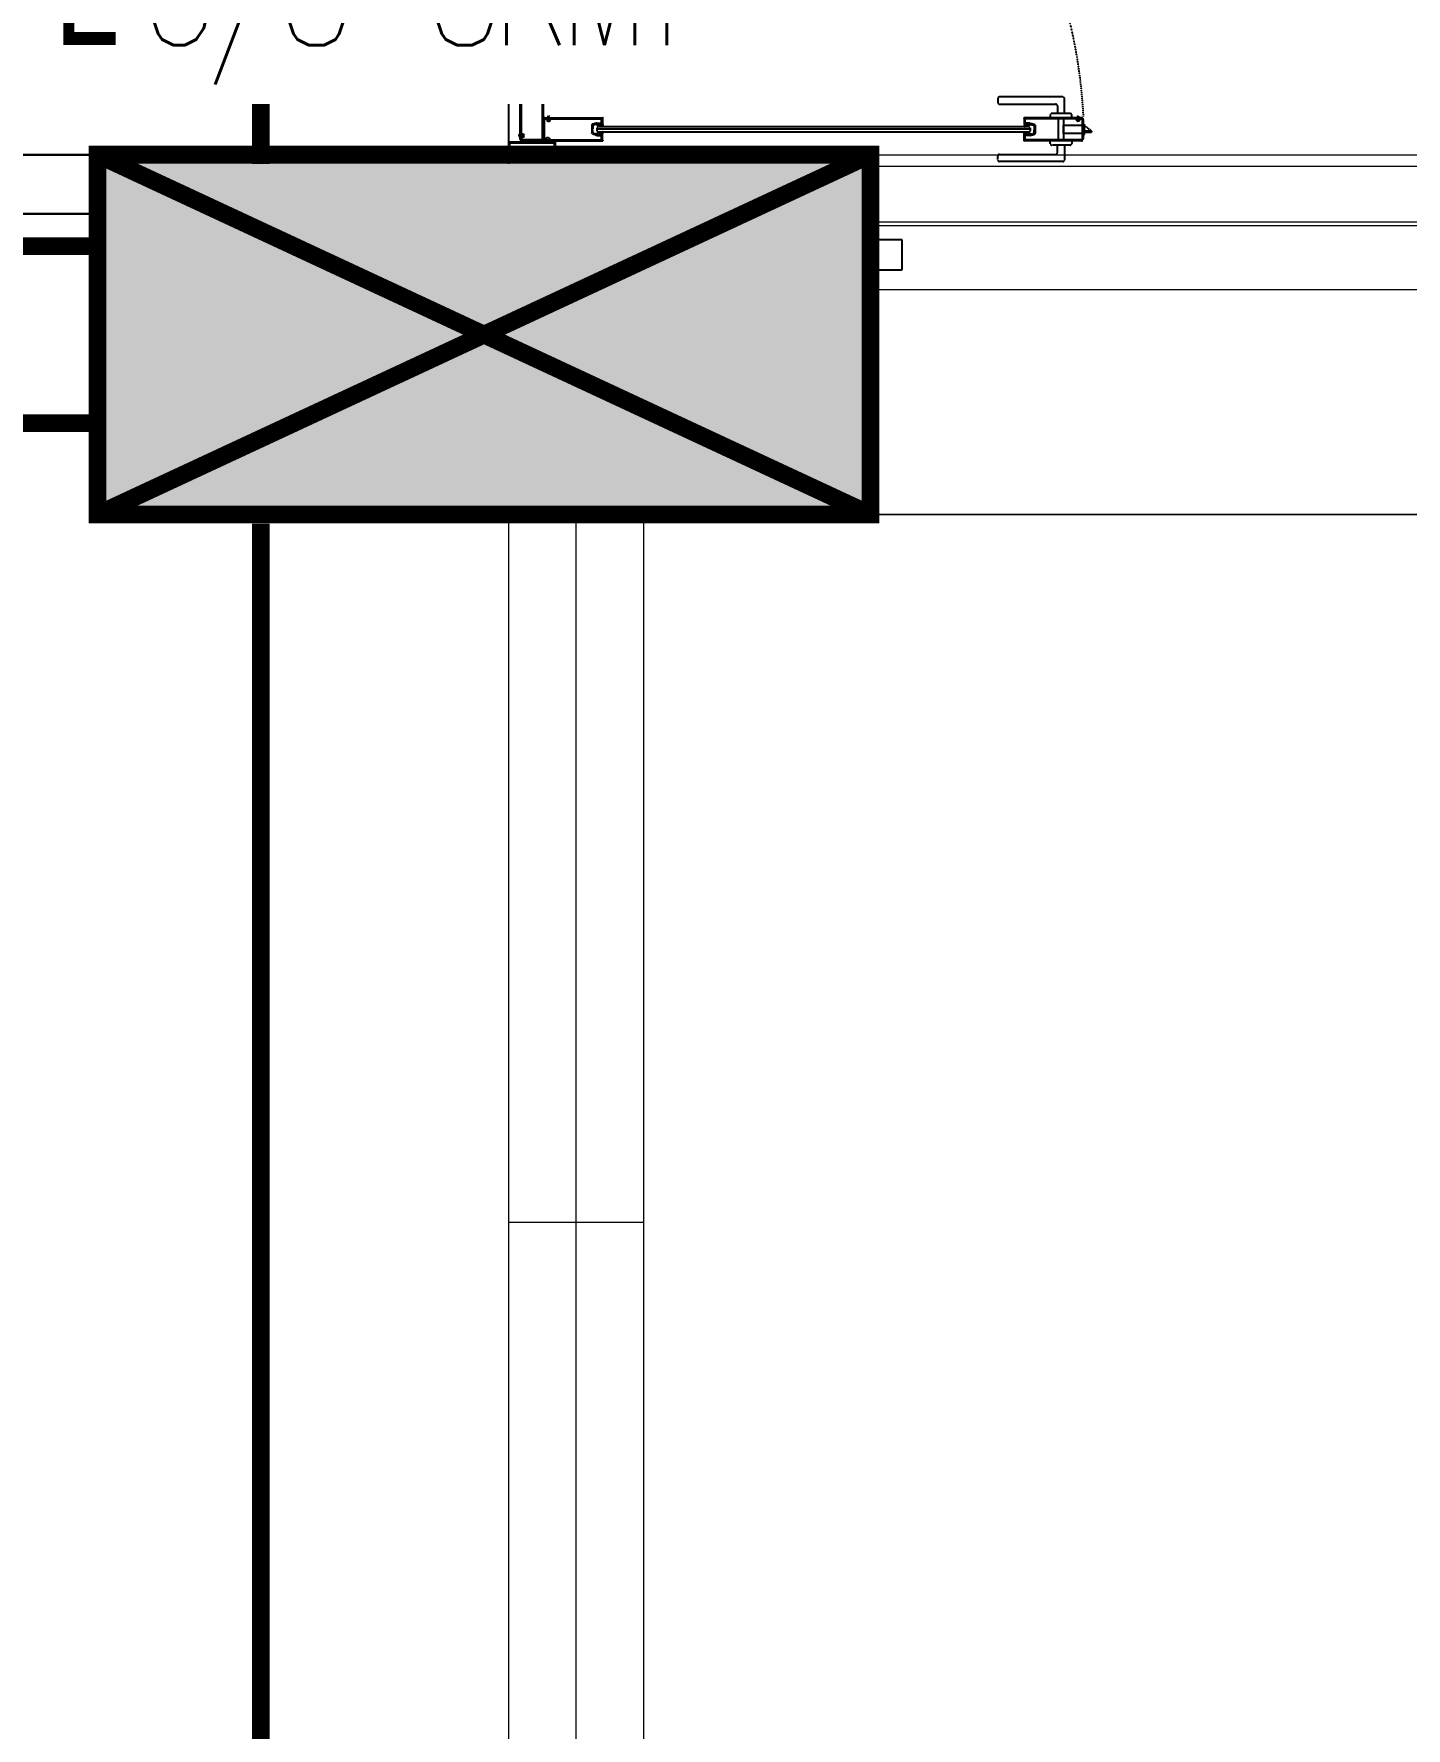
# Model space of a CAD drawing. Header units: millimetres. Extents: x 148480 to 578986, y 39883 to 155062.
# Drawn here: x 248384 to 250709, y 96793 to 99665 of the extents above; entities that cross this region are included whole.
import ezdxf

# ---------------------------------------------------------------- set-up
doc = ezdxf.new("R2010")
doc.units = ezdxf.units.MM
for name, pattern in [('CENTER', [2, 1.25, -0.25, 0.25, -0.25]), ('CONTINOUS', [0]), ('HIDDEN', [0.375, 0.25, -0.125])]:
    doc.linetypes.add(name, pattern=pattern)
for name, color, linetype in [('2', 7, 'Continuous'), ('CEN', 252, 'CENTER'), ('DNM JEB', 4, 'Continuous'), ('Hatch 01_UC', 7, 'Continuous'), ('I - MODULAR', 44, 'Continuous'), ('Layer2', 4, 'Continuous'), ('Layer4', 6, 'Continuous'), ('M-HVAC SPIRAL DUCT', 4, 'Continuous'), ('M-HVAC VRV PIPE', 4, 'Continuous'), ('M-HVAC-TEXT', 7, 'Continuous'), ('TENANCY', 3, 'Continuous')]:
    doc.layers.add(name, color=color, linetype=linetype)
for name, color, linetype, lineweight in [('A-FLOR', 192, 'Continuous', 5), ('A-GLAZ-CURT', 52, 'Continuous', 5), ('A-GLAZ-CWMG', 51, 'Continuous', 5), ('I-PART-GYP', 6, 'Continuous', 30)]:
    doc.layers.add(name, color=color, linetype=linetype, lineweight=lineweight)
doc.layers.add('glass', color=7, linetype='Continuous', lineweight=0, true_color=0x0000d6)
doc.styles.add('ROMAND', font='romand__.ttf')
doc.styles.add('romans', font='stylu.ttf', dxfattribs={"height": 125})
doc.dimstyles.new('Vayucon', dxfattribs={"dimtxt": 200, "dimasz": 150, "dimexe": 0, "dimexo": 0, "dimgap": 9e-05, "dimtad": 1, "dimdec": 0, "dimrnd": 5, "dimzin": 0, "dimdsep": 46, "dimtxsty": 'ROMAND', "dimcen": 90, "dimclrd": 42, "dimclre": 8, "dimclrt": 7, "dimadec": 0, "dimazin": 0, "dimtfac": 1, "dimtdec": 0, "dimtofl": 0, "dimtmove": 1, "dimatfit": 0, "dimfxl": 1, "dimtolj": 1, "dimtzin": 0, "dimarcsym": 0})

# ---------------------------------------------------------------- blocks, each defined once
blk = doc.blocks.new('A$C5BB6640F')
at = {"layer": '2', "color": 8, "linetype": 'Continuous'}
for p, q in [((0.8, 2.6), (0, 0)), ((1, 2.6), (0.5, 0)), ((2.1, 8.2), (0.8, 8.2)), ((0.8, 8.2), (0.8, 2.6)), ((2.1, 6.4), (0.8, 6.4)), ((2.1, 4.5), (0.8, 4.5)), ((2.1, 2.6), (0.8, 2.6)), ((1.2, 2.6), (0.9, 0)), ((1.4, 2.6), (1.4, 0)), ((1.6, 2.6), (1.9, 0)), ((1.8, 2.6), (2.3, 0)), ((2.1, 8.2), (2.1, 2.6)), ((2.1, 2.6), (2.8, 0))]:
    blk.add_line(p, q, dxfattribs=at)
blk = doc.blocks.new('A$C4A242C7C')
at = {"layer": '2', "color": 8, "linetype": 'Continuous'}
for p, q in [((0, 4), (0, 115.4)), ((0.4, 115.8), (0.6, 115.8)), ((1.4, 115), (13, 115)), ((2, 113), (10.5, 113)), ((2, 4), (2, 113)), ((10.5, 103.9), (10.5, 113)), ((10.6, 103.4), (12.8, 95.2)), ((14, 111.3), (12.5, 111.3)), ((12.5, 104.8), (12.5, 111.3)), ((14, 104.8), (12.5, 104.8)), ((14.8, 103.8), (12.5, 103.8)), ((12.5, 103.8), (14.7, 95.7)), ((13, 115), (13, 112.6)), ((14.7, 112.6), (13, 112.6)), ((14, 110), (14, 111.3)), ((14, 106.1), (14, 104.8)), ((14.3, 109.8), (15, 110)), ((14.3, 106.3), (15, 106.1)), ((14.7, 112.6), (15.2, 110.4)), ((14.8, 103.8), (15.2, 105.6)), ((30.3, 112.6), (29.8, 110.4)), ((30.2, 103.8), (29.8, 105.6)), ((30.7, 109.8), (30, 110)), ((30.7, 106.3), (30, 106.1)), ((30.2, 103.8), (32.5, 103.8)), ((32, 112.6), (30.3, 112.6)), ((32.5, 103.8), (30.3, 95.7)), ((31, 111.3), (32.5, 111.3)), ((31, 110), (31, 111.3)), ((31, 106.1), (31, 104.8)), ((31, 104.8), (32.5, 104.8)), ((32, 115), (32, 112.6)), ((43.6, 115), (32, 115)), ((34.4, 103.4), (32.2, 95.2)), ((32.5, 104.8), (32.5, 111.3)), ((34.5, 113), (43, 113)), ((34.5, 103.9), (34.5, 113)), ((43, 14.2), (43, 113)), ((44.6, 115.8), (44.4, 115.8)), ((45, 11.7), (45, 115.4)), ((14.7, 95.7), (22.5, 95.7)), ((30.3, 93.7), (14.7, 93.7)), ((30.3, 95.7), (22.5, 95.7)), ((4, 2), (41, 2)), ((4, 0), (41, 0)), ((38.5, 8.4), (38.5, 11.7)), ((42.5, 13.7), (40.5, 13.7)), ((40.5, 8.8), (40.5, 11.3)), ((42.5, 6.4), (40.5, 6.4)), ((44, 11.7), (40.9, 11.7)), ((44, 8.4), (40.9, 8.4)), ((43, 4), (43, 5.9)), ((44, 11.6), (44, 11.7)), ((44, 8.4), (44, 8.5)), ((44.4, 11.2), (44.5, 11.2)), ((44.4, 8.9), (44.5, 8.9)), ((45, 4), (45, 8.4))]:
    blk.add_line(p, q, dxfattribs=at)
for centre, radius, start, end in [((0.4, 115.4), 0.4, 90, 180), ((0.6, 115.4), 0.4, 0, 90), ((1.4, 115.4), 0.4, 180, 270), ((12.5, 103.9), 2, 180, 195), ((14.2, 110), 0.2, 180, 285), ((14.2, 106.1), 0.2, 75, 180), ((14.8, 110.3), 0.4, 285, 15), ((14.8, 105.7), 0.4, 345, 75), ((30.1, 110.3), 0.4, 165, 255), ((30.1, 105.7), 0.4, 105, 195), ((30.8, 110), 0.2, 255, 0), ((30.8, 106.1), 0.2, 0, 105), ((32.5, 103.9), 2, 345, 0), ((43.6, 115.4), 0.4, 270, 0), ((44.4, 115.4), 0.4, 90, 180), ((44.6, 115.4), 0.4, 0, 90), ((14.7, 95.7), 2, 195, 270), ((30.3, 95.7), 2, 270, 345), ((4, 4), 4, 180, 270), ((4, 4), 2, 180, 270), ((40.5, 11.7), 2, 90, 180), ((40.5, 8.4), 2, 180, 270), ((40.9, 11.3), 0.4, 90, 180), ((40.9, 8.8), 0.4, 180, 270), ((41, 4), 4, 270, 0), ((41, 4), 2, 270, 0), ((42.5, 14.2), 0.5, 270, 0), ((42.5, 5.9), 0.5, 0, 90), ((44.4, 11.6), 0.4, 180, 270), ((44.4, 8.5), 0.4, 90, 180), ((44.5, 11.7), 0.5, 270, 0), ((44.5, 8.4), 0.5, 0, 90)]:
    blk.add_arc(centre, radius, start, end, dxfattribs=at)
blk = doc.blocks.new('A$C109E4DED')
at = {"layer": 'TENANCY', "rotation": 90}
blk.add_blockref('A$C4A242C7C', (75.8, 0), dxfattribs=at)
blk = doc.blocks.new('A$C57546ED1')
at = {"layer": '2', "color": 8, "linetype": 'Continuous'}
mesh = blk.add_polyface(dxfattribs=at)
corners = [(1, 3.4), (0.7, 2.6), (0, 2.7), (0.8, 4.1)]
mesh.append_faces([[corners[k] for k in face] for face in [(0, 1, 2, 3)]], dxfattribs={"color": 8})
mesh = blk.add_polyface(dxfattribs=at)
corners = [(2, 3.4), (2, 2.6), (0.7, 2.6), (1, 3.4)]
mesh.append_faces([[corners[k] for k in face] for face in [(0, 1, 2, 3)]], dxfattribs={"color": 8})
mesh = blk.add_polyface(dxfattribs=at)
corners = [(2.3, 4.1), (2.2, 1.7), (2, 2.6), (2, 3.4)]
mesh.append_faces([[corners[k] for k in face] for face in [(0, 1, 2, 3)]], dxfattribs={"color": 8})
mesh = blk.add_polyface(dxfattribs=at)
corners = [(2.7, 3.4), (2.5, 2.5), (2.2, 1.7), (2.3, 4.1)]
mesh.append_faces([[corners[k] for k in face] for face in [(0, 1, 2, 3)]], dxfattribs={"color": 8})
mesh = blk.add_polyface(dxfattribs=at)
corners = [(3.3, 3.4), (3.2, 2.5), (2.5, 2.5), (2.7, 3.4)]
mesh.append_faces([[corners[k] for k in face] for face in [(0, 1, 2, 3)]], dxfattribs={"color": 8})
mesh = blk.add_polyface(dxfattribs=at)
corners = [(3.6, 4.2), (3.5, 2.4), (3.2, 2.5), (3.3, 3.4)]
mesh.append_faces([[corners[k] for k in face] for face in [(0, 1, 2, 3)]], dxfattribs={"color": 8})
mesh = blk.add_polyface(dxfattribs=at)
corners = [(4.1, 3.5), (3.9, 2.4), (3.5, 2.4), (3.6, 4.2)]
mesh.append_faces([[corners[k] for k in face] for face in [(0, 1, 2, 3)]], dxfattribs={"color": 8})
mesh = blk.add_polyface(dxfattribs=at)
corners = [(6.5, 3.6), (5.8, 2.3), (3.9, 2.4), (4.1, 3.5)]
mesh.append_faces([[corners[k] for k in face] for face in [(0, 1, 2, 3)]], dxfattribs={"color": 8})
mesh = blk.add_polyface(dxfattribs=at)
corners = [(6.8, 4.6), (6.2, 0), (5.8, 2.3), (6.5, 3.6)]
mesh.append_faces([[corners[k] for k in face] for face in [(0, 1, 2, 3)]], dxfattribs={"color": 8})
mesh = blk.add_polyface(dxfattribs=at)
corners = [(7.9, 4.6), (7.5, 0), (6.2, 0), (6.8, 4.6)]
mesh.append_faces([[corners[k] for k in face] for face in [(0, 1, 2, 3)]], dxfattribs={"color": 8})
blk = doc.blocks.new('GFC1')
at = {"layer": 'Hatch 01_UC', "linetype": 'Continuous'}
h = blk.add_hatch(color=8, dxfattribs=at)
h.dxf.hatch_style = 1
h.paths.add_polyline_path([(321123.8, 99836.4), (321123.8, 100446.4), (322436.7, 100446.4), (322436.7, 99836.4)])
at = {"color": 8}
blk.add_line((321820.9, 100430.7), (321820.9, 106020.7), dxfattribs=at)
at = {"layer": 'A-FLOR', "color": 8}
blk.add_line((322436.7, 99836.4), (323571.3, 99836.4), dxfattribs=at)
at = {"layer": 'A-GLAZ-CURT', "color": 8, "lineweight": 18}
for p, q in [((323571.3, 100426.4), (322436.7, 100426.4)), ((322436.7, 100426.4), (322436.7, 100326.4)), ((322436.7, 100326.4), (323571.3, 100326.4))]:
    blk.add_line(p, q, dxfattribs=at)
at = {"layer": 'A-GLAZ-CWMG', "color": 8, "lineweight": 25}
for p, q in [((322487.5, 100301.8), (322436.7, 100301.8)), ((322436.7, 100301.8), (322436.7, 100251)), ((322487.5, 100251), (322487.5, 100301.8)), ((322436.7, 100251), (322487.5, 100251))]:
    blk.add_line(p, q, dxfattribs=at)
at = {"layer": 'CEN', "color": 8, "linetype": 'HIDDEN', "lineweight": 0, "ltscale": 1500}
for p, q in [((321400.9, 100430.7), (321400.9, 106020.7)), ((315726.3, 100291.4), (321126.3, 100291.4)), ((315726.3, 99991.4), (321126.3, 99991.4)), ((321400.9, 93394.2), (321400.9, 99820.7))]:
    blk.add_line(p, q, dxfattribs=at)
at = {"layer": 'CEN', "color": 8, "linetype": 'Continuous', "lineweight": 0}
for p, q in [((322434.2, 99836.4), (321123.8, 100446.4)), ((322434.2, 100446.4), (321123.8, 99836.4)), ((322049.7, 99836.4), (321820.9, 99836.4))]:
    blk.add_line(p, q, dxfattribs=at)
blk.add_lwpolyline([(322434.2, 99836.4), (321123.8, 99836.4), (321123.8, 100446.4), (322434.2, 100446.4)], close=True, dxfattribs=at)
at = {"layer": 'DNM JEB', "color": 8}
for p, q in [((321855.8, 101244.5), (321855.8, 100561.6)), ((321864.5, 100561.6), (321864.5, 101244.5)), ((322703, 100493.8), (321971.4, 100493.8)), ((321971.4, 100485.1), (322703, 100485.1))]:
    blk.add_line(p, q, dxfattribs=at)
at = {"layer": 'DNM JEB', "color": 8, "linetype": 'HIDDEN'}
for p, q in [((321887.9, 100510.2), (321887.2, 100512.4)), ((321888.1, 100510.2), (321887.6, 100512.4)), ((321889, 100510.2), (321887.9, 100510.2)), ((321887.9, 100505.3), (321887.9, 100510.2)), ((321888.3, 100510.2), (321888, 100512.4)), ((321888.5, 100510.2), (321888.5, 100512.4)), ((321888.6, 100510.2), (321888.9, 100512.4)), ((321888.8, 100510.2), (321889.3, 100512.4)), ((321889, 100510.2), (321889.7, 100512.4)), ((321889, 100505.3), (321889, 100510.2)), ((322785.5, 100510.2), (322784.9, 100512.4)), ((322785.7, 100510.2), (322785.3, 100512.4)), ((322785.5, 100510.2), (322786.7, 100510.2)), ((322785.5, 100505.3), (322785.5, 100510.2)), ((322785.9, 100510.2), (322785.7, 100512.4)), ((322786.1, 100510.2), (322786.1, 100512.4)), ((322786.3, 100510.2), (322786.5, 100512.4)), ((322786.5, 100510.2), (322786.9, 100512.4)), ((322786.7, 100510.2), (322787.3, 100512.4)), ((322786.7, 100505.3), (322786.7, 100510.2)), ((321879.7, 100473.3), (321879.7, 100505.6)), ((321881.5, 100473.3), (321881.5, 100505.6)), ((321883.2, 100509.1), (321887, 100509.1)), ((321883.2, 100507.3), (321884.8, 100507.3)), ((321885.3, 100506.9), (321885.3, 100505.2)), ((321887, 100508.2), (321887.1, 100508.2)), ((321887, 100508.2), (321887, 100505.5)), ((321887, 100503.4), (321889.9, 100503.4)), ((321887.4, 100508.6), (321887.4, 100508.6)), ((321887.4, 100505.2), (321889.5, 100505.2)), ((321889, 100508.5), (321887.9, 100508.5)), ((321889, 100506.9), (321887.9, 100506.9)), ((321889, 100505.3), (321887.9, 100505.3)), ((321889.5, 100508.6), (321889.5, 100508.6)), ((321889.8, 100508.2), (321889.9, 100508.2)), ((321889.9, 100509.1), (321980.3, 100509.1)), ((321889.9, 100508.2), (321889.9, 100505.5)), ((321891.6, 100506.9), (321891.6, 100505.2)), ((321892.1, 100507.3), (321978.2, 100507.3)), ((321961.4, 100496.3), (321961.4, 100482.7)), ((321969.8, 100499.9), (321962.7, 100497.9)), ((321970.2, 100498.1), (321963.1, 100496.3)), ((321963.1, 100496.3), (321963.1, 100489.5)), ((321963.1, 100482.7), (321963.1, 100489.5)), ((321970.2, 100480.8), (321963.1, 100482.7)), ((321970.2, 100496.2), (321970.2, 100498.1)), ((321970.2, 100496.2), (321971.7, 100495.8)), ((321970.2, 100482.7), (321971.7, 100483.1)), ((321970.2, 100482.7), (321970.2, 100480.8)), ((321970.3, 100499.9), (321978.2, 100499.9)), ((321971, 100496.9), (321971, 100498.2)), ((321971, 100498.2), (321976.7, 100498.2)), ((321972.2, 100496.9), (321971, 100496.9)), ((321971, 100482.1), (321971, 100480.8)), ((321972.2, 100482.1), (321971, 100482.1)), ((321972.3, 100496.7), (321972.2, 100496)), ((321972.3, 100482.3), (321972.2, 100482.9)), ((321975.4, 100496.7), (321975.6, 100496)), ((321975.4, 100482.3), (321975.6, 100482.9)), ((321975.6, 100496.9), (321976.7, 100496.9)), ((321975.6, 100482.1), (321976.7, 100482.1)), ((321977.9, 100496.3), (321976, 100495.8)), ((321977.9, 100482.6), (321976, 100483.1)), ((321976.7, 100496.9), (321976.7, 100498.2)), ((321976.7, 100482.1), (321976.7, 100480.8)), ((321977.9, 100497.7), (321977.9, 100496.3)), ((321980, 100497.7), (321977.9, 100497.7)), ((321977.9, 100482.6), (321977.9, 100481.2)), ((321980, 100481.2), (321977.9, 100481.2)), ((321978.2, 100499.9), (321978.2, 100507.3)), ((321980, 100507.9), (321980, 100497.7)), ((321980, 100471.1), (321980, 100481.2)), ((321980.6, 100508.7), (321980.6, 100508.6)), ((322693.8, 100508.7), (322693.8, 100508.6)), ((322784.6, 100509.1), (322694.2, 100509.1)), ((322694.5, 100507.9), (322694.5, 100497.7)), ((322694.5, 100497.7), (322696.6, 100497.7)), ((322694.5, 100481.2), (322696.6, 100481.2)), ((322694.5, 100471.1), (322694.5, 100481.2)), ((322696.3, 100499.9), (322696.3, 100507.3)), ((322782.4, 100507.3), (322696.3, 100507.3)), ((322704.2, 100499.9), (322696.3, 100499.9)), ((322696.6, 100497.7), (322696.6, 100496.3)), ((322696.6, 100496.3), (322698.5, 100495.8)), ((322696.6, 100482.6), (322698.5, 100483.1)), ((322696.6, 100482.6), (322696.6, 100481.2)), ((322697.8, 100496.9), (322697.8, 100498.2)), ((322703.4, 100498.2), (322697.8, 100498.2)), ((322698.9, 100496.9), (322697.8, 100496.9)), ((322698.9, 100482.1), (322697.8, 100482.1)), ((322697.8, 100482.1), (322697.8, 100480.8)), ((322699.1, 100496.7), (322698.9, 100496)), ((322699.1, 100482.3), (322698.9, 100482.9)), ((322702.1, 100496.7), (322702.3, 100496)), ((322702.1, 100482.3), (322702.3, 100482.9)), ((322702.3, 100496.9), (322703.4, 100496.9)), ((322702.3, 100482.1), (322703.4, 100482.1)), ((322704.3, 100496.2), (322702.7, 100495.8)), ((322704.3, 100482.7), (322702.7, 100483.1)), ((322703.4, 100496.9), (322703.4, 100498.2)), ((322703.4, 100482.1), (322703.4, 100480.8)), ((322704.3, 100496.2), (322704.3, 100498.1)), ((322704.3, 100498.1), (322711.3, 100496.3)), ((322704.3, 100482.7), (322704.3, 100480.8)), ((322704.3, 100480.8), (322711.3, 100482.7)), ((322704.6, 100499.9), (322711.8, 100497.9)), ((322711.3, 100496.3), (322711.3, 100489.5)), ((322711.3, 100482.7), (322711.3, 100489.5)), ((322713.1, 100496.3), (322713.1, 100482.7)), ((322782.8, 100506.9), (322782.8, 100505.2)), ((322784.7, 100508.2), (322784.6, 100508.2)), ((322784.6, 100508.2), (322784.6, 100505.5)), ((322787.5, 100503.4), (322784.6, 100503.4)), ((322787.1, 100505.2), (322784.9, 100505.2)), ((322785, 100508.6), (322785, 100508.6)), ((322785.5, 100508.5), (322786.7, 100508.5)), ((322785.5, 100506.9), (322786.7, 100506.9)), ((322785.5, 100505.3), (322786.7, 100505.3)), ((322787, 100508.6), (322787, 100508.6)), ((322787.5, 100508.2), (322787.4, 100508.2)), ((322791.3, 100509.1), (322787.5, 100509.1)), ((322787.5, 100508.2), (322787.5, 100505.5)), ((322789.2, 100506.9), (322789.2, 100505.2)), ((322791.3, 100507.3), (322789.6, 100507.3)), ((322793, 100473.3), (322793, 100505.6)), ((322794.7, 100473.3), (322794.7, 100505.6)), ((321883.2, 100471.6), (321978.2, 100471.6)), ((321883.2, 100469.9), (321980.3, 100469.9)), ((321969.8, 100479.1), (321962.7, 100481)), ((321970.3, 100479), (321978.2, 100479)), ((321971, 100480.8), (321976.7, 100480.8)), ((321978.2, 100471.6), (321978.2, 100479)), ((321980.6, 100470.2), (321980.6, 100470.4)), ((322693.8, 100470.2), (322693.8, 100470.4)), ((322791.3, 100469.9), (322694.2, 100469.9)), ((322696.3, 100471.6), (322696.3, 100479)), ((322704.2, 100479), (322696.3, 100479)), ((322791.3, 100471.6), (322696.3, 100471.6)), ((322703.4, 100480.8), (322697.8, 100480.8)), ((322704.6, 100479.1), (322711.8, 100481))]:
    blk.add_line(p, q, dxfattribs=at)
at = {"layer": 'DNM JEB', "color": 8, "linetype": 'Continuous'}
for p, q in [((321841.4, 100468.2), (321884.2, 100468.2)), ((321820.9, 100446.4), (321912.4, 100446.4))]:
    blk.add_line(p, q, dxfattribs=at)
at = {"layer": 'DNM JEB', "color": 8}
for points in [[(321855.8, 100561.6), (321857.1, 100560.3), (321863.2, 100560.3), (321864.5, 100561.6)], [(322704.3, 100489.5), (321970.1, 100489.5)]]:
    blk.add_lwpolyline(points, dxfattribs=at)
at = {"layer": 'DNM JEB', "color": 8, "linetype": 'HIDDEN'}
for points in [[(322762.9, 100516.4), (322762.9, 100541.2, 0.414214), (322759.9, 100544.3), (322652.7, 100544.3, 0.414214), (322649.6, 100541.2), (322649.6, 100535.1, 0.414214), (322652.7, 100532.1), (322747.7, 100532.1, -0.414214), (322750.7, 100529), (322750.7, 100516.4)], [(322775.1, 100509.1), (322775.1, 100513.3, 0.414214), (322772.1, 100516.4), (322741.6, 100516.4, 0.414214), (322738.5, 100513.3), (322738.5, 100509.1)], [(322762.9, 100462.5), (322762.9, 100437.7, -0.414214), (322759.9, 100434.7), (322652.7, 100434.7, -0.414214), (322649.6, 100437.7), (322649.6, 100443.8, -0.414214), (322652.7, 100446.9), (322747.7, 100446.9, 0.414214), (322750.7, 100449.9), (322750.7, 100462.5)], [(322775.1, 100469.9), (322775.1, 100465.6, -0.414214), (322772.1, 100462.5), (322741.6, 100462.5, -0.414214), (322738.5, 100465.6), (322738.5, 100469.9)]]:
    blk.add_lwpolyline(points, format="xyb", dxfattribs=at)
for points in [[(321971.4, 100493.8), (321970.1, 100492.5), (321970.1, 100486.4), (321971.4, 100485.1)], [(322703, 100493.8), (322704.3, 100492.5), (322704.3, 100486.4), (322703, 100485.1)], [(322796.7, 100494.7), (322798, 100494.7), (322808.4, 100486.9)], [(322796.7, 100486.9), (322808.4, 100486.9), (322808.4, 100484.2), (322796.7, 100484.2)]]:
    blk.add_lwpolyline(points, dxfattribs=at)
for points in [[(322761.2, 100469.9), (322752.4, 100469.9), (322752.4, 100509.1), (322761.2, 100509.1)], [(322793.3, 100482.5), (322761.2, 100482.5), (322761.2, 100496.4), (322793.3, 100496.4)], [(322794.7, 100497.3), (322793.3, 100497.3), (322793.3, 100481.6), (322794.7, 100481.6)], [(322796.7, 100498.2), (322794.7, 100498.2), (322794.7, 100480.8), (322796.7, 100480.8)]]:
    blk.add_lwpolyline(points, close=True, dxfattribs=at)
at = {"layer": 'DNM JEB', "color": 8, "linetype": 'Continuous'}
for points in [[(321820.9, 100446.4), (321820.9, 100468.2), (321899.3, 100468.2), (321899.3, 100446.4)], [(321822.7, 100448.2), (321822.7, 100466.5), (321897.6, 100466.5), (321897.6, 100448.2)]]:
    blk.add_lwpolyline(points, close=True, dxfattribs=at)
blk.add_lwpolyline([(321882.9, 100469.9), (321841.4, 100469.9), (321841.4, 100468.2)], dxfattribs=at)
at = {"layer": 'DNM JEB', "color": 8, "linetype": 'HIDDEN', "ltscale": 0.1}
blk.add_arc((321926.2, 100468.2), 869.8, 2.8185, 93.4941, dxfattribs=at)
at = {"layer": 'DNM JEB', "color": 8, "linetype": 'HIDDEN'}
for centre, radius, start, end in [((321883.2, 100505.6), 3.49, 90, 180), ((321883.2, 100505.6), 1.74, 90, 180), ((321884.8, 100506.9), 0.436, 0, 90), ((321887, 100505.2), 1.74, 180, 270), ((321887, 100508.6), 0.436, 0, 90), ((321887.4, 100505.5), 0.349, 180, 270), ((321887.1, 100508.6), 0.349, 270, 0), ((321889.9, 100508.6), 0.436, 90, 180), ((321889.8, 100508.6), 0.349, 180, 270), ((321889.5, 100505.5), 0.349, 270, 0), ((321889.9, 100505.2), 1.74, 270, 0), ((321892.1, 100506.9), 0.436, 90, 180), ((321963.1, 100496.3), 1.74, 105, 180), ((321963.1, 100482.7), 1.74, 180, 255), ((321970.3, 100498.2), 1.74, 90, 105), ((321971.8, 100496.1), 0.349, 255, 345), ((321971.8, 100482.8), 0.349, 15, 105), ((321972.2, 100496.7), 0.174, 345, 90), ((321972.2, 100482.2), 0.174, 270, 15), ((321975.6, 100496.7), 0.174, 90, 195), ((321975.6, 100482.2), 0.174, 165, 270), ((321975.9, 100496.1), 0.349, 195, 285), ((321975.9, 100482.8), 0.349, 75, 165), ((321980.3, 100507.9), 0.349, 90, 180), ((321980.3, 100508.7), 0.349, 0, 90), ((321980.3, 100508.6), 0.349, 270, 0), ((322694.2, 100508.7), 0.349, 90, 180), ((322694.2, 100508.6), 0.349, 180, 270), ((322694.2, 100507.9), 0.349, 0, 90), ((322698.6, 100496.1), 0.349, 255, 345), ((322698.6, 100482.8), 0.349, 15, 105), ((322698.9, 100496.7), 0.174, 345, 90), ((322698.9, 100482.2), 0.174, 270, 15), ((322702.3, 100496.7), 0.174, 90, 195), ((322702.3, 100482.2), 0.174, 165, 270), ((322702.6, 100496.1), 0.349, 195, 285), ((322702.6, 100482.8), 0.349, 75, 165), ((322704.2, 100498.2), 1.74, 75, 90), ((322711.3, 100496.3), 1.74, 0, 75), ((322711.3, 100482.7), 1.74, 285, 0), ((322782.4, 100506.9), 0.436, 0, 90), ((322784.6, 100505.2), 1.74, 180, 270), ((322784.6, 100508.6), 0.436, 0, 90), ((322784.9, 100505.5), 0.349, 180, 270), ((322784.7, 100508.6), 0.349, 270, 0), ((322787.5, 100508.6), 0.436, 90, 180), ((322787.4, 100508.6), 0.349, 180, 270), ((322787.1, 100505.5), 0.349, 270, 0), ((322787.5, 100505.2), 1.74, 270, 0), ((322789.6, 100506.9), 0.436, 90, 180), ((322791.3, 100505.6), 3.49, 0, 90), ((322791.3, 100505.6), 1.74, 0, 90), ((321883.2, 100473.3), 3.49, 180, 270), ((321883.2, 100473.3), 1.74, 180, 270), ((321970.3, 100480.8), 1.74, 255, 270), ((321980.3, 100471.1), 0.349, 180, 270), ((321980.3, 100470.4), 0.349, 0, 90), ((321980.3, 100470.2), 0.349, 270, 0), ((322694.2, 100470.4), 0.349, 90, 180), ((322694.2, 100470.2), 0.349, 180, 270), ((322694.2, 100471.1), 0.349, 270, 0), ((322704.2, 100480.8), 1.74, 270, 285), ((322791.3, 100473.3), 3.49, 270, 0), ((322791.3, 100473.3), 1.74, 270, 0)]:
    blk.add_arc(centre, radius, start, end, dxfattribs=at)
at = {"layer": 'DNM JEB', "color": 8, "linetype": 'Continuous', "extrusion": (0, 0, -1)}
blk.add_arc((-321886.8, 100471.5), 4.19, 336.5437, 308.2063, dxfattribs=at)
at = {"layer": 'glass', "color": 8, "linetype": 'Continuous'}
for p, q in [((322430.9, 100446.4), (323574.7, 100446.4)), ((323574.7, 100332.1), (322430.9, 100332.1)), ((322430.9, 100217.7), (323574.7, 100217.7)), ((321820.9, 93393.3), (321820.9, 99836.4)), ((322049.7, 99836.4), (321820.9, 99836.4)), ((321935.3, 93393.3), (321935.3, 99836.4)), ((321935.3, 93393.3), (321935.3, 99836.4)), ((322049.7, 93393.3), (322049.7, 99836.4)), ((323574.7, 99836.4), (322430.9, 99836.4)), ((322049.7, 98636.4), (321820.9, 98636.4))]:
    blk.add_line(p, q, dxfattribs=at)
at = {"layer": 'I - MODULAR', "color": 8, "linetype": 'Continuous'}
blk.add_lwpolyline([(322436.7, 99836.4), (321123.8, 99836.4), (321123.8, 100446.4), (322436.7, 100446.4)], close=True, dxfattribs=at)
blk.add_lwpolyline([(321123.8, 100446.4), (321123.8, 100346.4)], dxfattribs=at)
at = {"layer": 'I-PART-GYP', "color": 8, "linetype": 'CONTINOUS'}
blk.add_lwpolyline([(320823.8, 100346.4), (321123.8, 100346.4), (321123.8, 100446.4), (320823.8, 100446.4)], dxfattribs=at)
at = {"layer": 'DNM JEB', "color": 8}
for name, p, xscale, yscale, zscale, rotation in [('A$C109E4DED', (321879.7, 100535.9), -0.8714285714356672, 0.8714285714356672, 0.8714285714356672, 89.99999999999997), ('A$C5BB6640F', (321837.2, 100477.4), -0.871428571435667, 0.871428571435667, 0.871428571435667, 270)]:
    blk.add_blockref(name, p, dxfattribs=dict(at, xscale=xscale, yscale=yscale, zscale=zscale, rotation=rotation))
at = {"layer": 'DNM JEB', "color": 8, "ltscale": 1.2}
for p, xscale, yscale, zscale, rotation in [((321851.9, 100563.5), -0.871428571435667, 0.871428571435667, 0.871428571435667, 270), ((321868.4, 100563.5), 0.8714285714356672, 0.8714285714356672, 0.8714285714356672, 90)]:
    blk.add_blockref('A$C57546ED1', p, dxfattribs=dict(at, xscale=xscale, yscale=yscale, zscale=zscale, rotation=rotation))
at = {"layer": 'DNM JEB', "color": 8, "linetype": 'HIDDEN'}
mesh = blk.add_polyface(dxfattribs=at)
corners = [(321974.3, 100494.8), (321974, 100495.4), (321973.4, 100495.4), (321974.1, 100494.2)]
mesh.append_faces([[corners[k] for k in face] for face in [(3, 2, 1, 0)]], dxfattribs={"color": 8})
mesh = blk.add_polyface(dxfattribs=at)
corners = [(321974.3, 100484.1), (321974, 100483.5), (321973.4, 100483.5), (321974.1, 100484.8)]
mesh.append_faces([[corners[k] for k in face] for face in [(3, 2, 1, 0)]], dxfattribs={"color": 8})
mesh = blk.add_polyface(dxfattribs=at)
corners = [(321975.1, 100494.8), (321975.1, 100495.5), (321974, 100495.4), (321974.3, 100494.8)]
mesh.append_faces([[corners[k] for k in face] for face in [(3, 2, 1, 0)]], dxfattribs={"color": 8})
mesh = blk.add_polyface(dxfattribs=at)
corners = [(321975.1, 100484.1), (321975.1, 100483.4), (321974, 100483.5), (321974.3, 100484.1)]
mesh.append_faces([[corners[k] for k in face] for face in [(3, 2, 1, 0)]], dxfattribs={"color": 8})
mesh = blk.add_polyface(dxfattribs=at)
corners = [(321975.4, 100494.2), (321975.3, 100496.2), (321975.1, 100495.5), (321975.1, 100494.8)]
mesh.append_faces([[corners[k] for k in face] for face in [(3, 2, 1, 0)]], dxfattribs={"color": 8})
mesh = blk.add_polyface(dxfattribs=at)
corners = [(321975.4, 100484.8), (321975.3, 100482.7), (321975.1, 100483.4), (321975.1, 100484.1)]
mesh.append_faces([[corners[k] for k in face] for face in [(3, 2, 1, 0)]], dxfattribs={"color": 8})
mesh = blk.add_polyface(dxfattribs=at)
corners = [(321975.7, 100494.8), (321975.6, 100495.6), (321975.3, 100496.2), (321975.4, 100494.2)]
mesh.append_faces([[corners[k] for k in face] for face in [(3, 2, 1, 0)]], dxfattribs={"color": 8})
mesh = blk.add_polyface(dxfattribs=at)
corners = [(321975.7, 100484.2), (321975.6, 100483.4), (321975.3, 100482.7), (321975.4, 100484.8)]
mesh.append_faces([[corners[k] for k in face] for face in [(3, 2, 1, 0)]], dxfattribs={"color": 8})
mesh = blk.add_polyface(dxfattribs=at)
corners = [(321976.3, 100494.7), (321976.2, 100495.6), (321975.6, 100495.6), (321975.7, 100494.8)]
mesh.append_faces([[corners[k] for k in face] for face in [(3, 2, 1, 0)]], dxfattribs={"color": 8})
mesh = blk.add_polyface(dxfattribs=at)
corners = [(321976.3, 100484.2), (321976.2, 100483.3), (321975.6, 100483.4), (321975.7, 100484.2)]
mesh.append_faces([[corners[k] for k in face] for face in [(3, 2, 1, 0)]], dxfattribs={"color": 8})
mesh = blk.add_polyface(dxfattribs=at)
corners = [(321976.6, 100494.1), (321976.4, 100495.6), (321976.2, 100495.6), (321976.3, 100494.7)]
mesh.append_faces([[corners[k] for k in face] for face in [(3, 2, 1, 0)]], dxfattribs={"color": 8})
mesh = blk.add_polyface(dxfattribs=at)
corners = [(321976.6, 100484.9), (321976.4, 100483.3), (321976.2, 100483.3), (321976.3, 100484.2)]
mesh.append_faces([[corners[k] for k in face] for face in [(3, 2, 1, 0)]], dxfattribs={"color": 8})
mesh = blk.add_polyface(dxfattribs=at)
corners = [(321977, 100494.7), (321976.8, 100495.6), (321976.4, 100495.6), (321976.6, 100494.1)]
mesh.append_faces([[corners[k] for k in face] for face in [(3, 2, 1, 0)]], dxfattribs={"color": 8})
mesh = blk.add_polyface(dxfattribs=at)
corners = [(321977, 100484.2), (321976.8, 100483.3), (321976.4, 100483.3), (321976.6, 100484.9)]
mesh.append_faces([[corners[k] for k in face] for face in [(3, 2, 1, 0)]], dxfattribs={"color": 8})
mesh = blk.add_polyface(dxfattribs=at)
corners = [(321979.1, 100494.6), (321978.5, 100495.8), (321976.8, 100495.6), (321977, 100494.7)]
mesh.append_faces([[corners[k] for k in face] for face in [(3, 2, 1, 0)]], dxfattribs={"color": 8})
mesh = blk.add_polyface(dxfattribs=at)
corners = [(321979.1, 100484.3), (321978.5, 100483.2), (321976.8, 100483.3), (321977, 100484.2)]
mesh.append_faces([[corners[k] for k in face] for face in [(3, 2, 1, 0)]], dxfattribs={"color": 8})
mesh = blk.add_polyface(dxfattribs=at)
corners = [(321979.4, 100493.7), (321978.8, 100497.7), (321978.5, 100495.8), (321979.1, 100494.6)]
mesh.append_faces([[corners[k] for k in face] for face in [(3, 2, 1, 0)]], dxfattribs={"color": 8})
mesh = blk.add_polyface(dxfattribs=at)
corners = [(321979.4, 100485.2), (321978.8, 100481.2), (321978.5, 100483.2), (321979.1, 100484.3)]
mesh.append_faces([[corners[k] for k in face] for face in [(3, 2, 1, 0)]], dxfattribs={"color": 8})
mesh = blk.add_polyface(dxfattribs=at)
corners = [(321980.3, 100493.7), (321980, 100497.7), (321978.8, 100497.7), (321979.4, 100493.7)]
mesh.append_faces([[corners[k] for k in face] for face in [(3, 2, 1, 0)]], dxfattribs={"color": 8})
mesh = blk.add_polyface(dxfattribs=at)
corners = [(321980.3, 100485.2), (321980, 100481.2), (321978.8, 100481.2), (321979.4, 100485.2)]
mesh.append_faces([[corners[k] for k in face] for face in [(3, 2, 1, 0)]], dxfattribs={"color": 8})
mesh = blk.add_polyface(dxfattribs=at)
corners = [(322694.2, 100493.7), (322694.5, 100497.7), (322695.6, 100497.7), (322695.1, 100493.7)]
mesh.append_faces([[corners[k] for k in face] for face in [(3, 2, 1, 0)]], dxfattribs={"color": 8})
mesh = blk.add_polyface(dxfattribs=at)
corners = [(322694.2, 100485.2), (322694.5, 100481.2), (322695.6, 100481.2), (322695.1, 100485.2)]
mesh.append_faces([[corners[k] for k in face] for face in [(3, 2, 1, 0)]], dxfattribs={"color": 8})
mesh = blk.add_polyface(dxfattribs=at)
corners = [(322695.1, 100493.7), (322695.6, 100497.7), (322696, 100495.8), (322695.4, 100494.6)]
mesh.append_faces([[corners[k] for k in face] for face in [(3, 2, 1, 0)]], dxfattribs={"color": 8})
mesh = blk.add_polyface(dxfattribs=at)
corners = [(322695.1, 100485.2), (322695.6, 100481.2), (322696, 100483.2), (322695.4, 100484.3)]
mesh.append_faces([[corners[k] for k in face] for face in [(3, 2, 1, 0)]], dxfattribs={"color": 8})
mesh = blk.add_polyface(dxfattribs=at)
corners = [(322695.4, 100494.6), (322696, 100495.8), (322697.7, 100495.6), (322697.5, 100494.7)]
mesh.append_faces([[corners[k] for k in face] for face in [(3, 2, 1, 0)]], dxfattribs={"color": 8})
mesh = blk.add_polyface(dxfattribs=at)
corners = [(322695.4, 100484.3), (322696, 100483.2), (322697.7, 100483.3), (322697.5, 100484.2)]
mesh.append_faces([[corners[k] for k in face] for face in [(3, 2, 1, 0)]], dxfattribs={"color": 8})
mesh = blk.add_polyface(dxfattribs=at)
corners = [(322697.5, 100494.7), (322697.7, 100495.6), (322698, 100495.6), (322697.9, 100494.1)]
mesh.append_faces([[corners[k] for k in face] for face in [(3, 2, 1, 0)]], dxfattribs={"color": 8})
mesh = blk.add_polyface(dxfattribs=at)
corners = [(322697.5, 100484.2), (322697.7, 100483.3), (322698, 100483.3), (322697.9, 100484.9)]
mesh.append_faces([[corners[k] for k in face] for face in [(3, 2, 1, 0)]], dxfattribs={"color": 8})
mesh = blk.add_polyface(dxfattribs=at)
corners = [(322697.9, 100494.1), (322698, 100495.6), (322698.2, 100495.6), (322698.1, 100494.7)]
mesh.append_faces([[corners[k] for k in face] for face in [(3, 2, 1, 0)]], dxfattribs={"color": 8})
mesh = blk.add_polyface(dxfattribs=at)
corners = [(322697.9, 100484.9), (322698, 100483.3), (322698.2, 100483.3), (322698.1, 100484.2)]
mesh.append_faces([[corners[k] for k in face] for face in [(3, 2, 1, 0)]], dxfattribs={"color": 8})
mesh = blk.add_polyface(dxfattribs=at)
corners = [(322698.1, 100494.7), (322698.2, 100495.6), (322698.9, 100495.6), (322698.7, 100494.8)]
mesh.append_faces([[corners[k] for k in face] for face in [(3, 2, 1, 0)]], dxfattribs={"color": 8})
mesh = blk.add_polyface(dxfattribs=at)
corners = [(322698.1, 100484.2), (322698.2, 100483.3), (322698.9, 100483.4), (322698.7, 100484.2)]
mesh.append_faces([[corners[k] for k in face] for face in [(3, 2, 1, 0)]], dxfattribs={"color": 8})
mesh = blk.add_polyface(dxfattribs=at)
corners = [(322698.7, 100494.8), (322698.9, 100495.6), (322699.1, 100496.2), (322699.1, 100494.2)]
mesh.append_faces([[corners[k] for k in face] for face in [(3, 2, 1, 0)]], dxfattribs={"color": 8})
mesh = blk.add_polyface(dxfattribs=at)
corners = [(322698.7, 100484.2), (322698.9, 100483.4), (322699.1, 100482.7), (322699.1, 100484.8)]
mesh.append_faces([[corners[k] for k in face] for face in [(3, 2, 1, 0)]], dxfattribs={"color": 8})
mesh = blk.add_polyface(dxfattribs=at)
corners = [(322699.1, 100494.2), (322699.1, 100496.2), (322699.4, 100495.5), (322699.3, 100494.8)]
mesh.append_faces([[corners[k] for k in face] for face in [(3, 2, 1, 0)]], dxfattribs={"color": 8})
mesh = blk.add_polyface(dxfattribs=at)
corners = [(322699.1, 100484.8), (322699.1, 100482.7), (322699.4, 100483.4), (322699.3, 100484.1)]
mesh.append_faces([[corners[k] for k in face] for face in [(3, 2, 1, 0)]], dxfattribs={"color": 8})
mesh = blk.add_polyface(dxfattribs=at)
corners = [(322699.3, 100494.8), (322699.4, 100495.5), (322700.4, 100495.4), (322700.2, 100494.8)]
mesh.append_faces([[corners[k] for k in face] for face in [(3, 2, 1, 0)]], dxfattribs={"color": 8})
mesh = blk.add_polyface(dxfattribs=at)
corners = [(322699.3, 100484.1), (322699.4, 100483.4), (322700.4, 100483.5), (322700.2, 100484.1)]
mesh.append_faces([[corners[k] for k in face] for face in [(3, 2, 1, 0)]], dxfattribs={"color": 8})
mesh = blk.add_polyface(dxfattribs=at)
corners = [(322700.2, 100494.8), (322700.4, 100495.4), (322701.1, 100495.4), (322700.4, 100494.2)]
mesh.append_faces([[corners[k] for k in face] for face in [(3, 2, 1, 0)]], dxfattribs={"color": 8})
mesh = blk.add_polyface(dxfattribs=at)
corners = [(322700.2, 100484.1), (322700.4, 100483.5), (322701.1, 100483.5), (322700.4, 100484.8)]
mesh.append_faces([[corners[k] for k in face] for face in [(3, 2, 1, 0)]], dxfattribs={"color": 8})
blk = doc.blocks.new('BEAM')
at = {"layer": 'CEN', "color": 11, "linetype": 'HIDDEN', "lineweight": 0, "ltscale": 1500, "const_width": 30}
for points in [[(381400.9, 100430.7), (381400.9, 106020.7)], [(375726.3, 100291.4), (381126.3, 100291.4)], [(375726.3, 99991.4), (381126.3, 99991.4)], [(381400.9, 93394.2), (381400.9, 99820.7)]]:
    blk.add_lwpolyline(points, dxfattribs=at)
at = {"layer": 'CEN', "color": 11, "linetype": 'Continuous', "lineweight": 0, "const_width": 30}
blk.add_lwpolyline([(382434.2, 99836.4), (381123.8, 99836.4), (381123.8, 100446.4), (382434.2, 100446.4)], close=True, dxfattribs=at)
for points in [[(382434.2, 100446.4), (381123.8, 99836.4)], [(382434.2, 99836.4), (381123.8, 100446.4)], [(382049.7, 99836.4), (381820.9, 99836.4)]]:
    blk.add_lwpolyline(points, dxfattribs=at)
blk = doc.blocks.new('BEE')
at = {"layer": 'M-HVAC VRV PIPE', "linetype": 'Continuous'}
blk.add_blockref('BEAM', (0, 0), dxfattribs=at)

msp = doc.modelspace()

# ---------------------------------------------------------------- block references
at = {"layer": 'Layer4', "linetype": 'Continuous', "rotation": 360}
msp.add_blockref('GFC1', (-72632.4, -986), dxfattribs=at)

# ---------------------------------------------------------------- next in the draw order: block references
at = {"layer": 'Layer2', "linetype": 'Continuous', "rotation": 360}
msp.add_blockref('BEE', (-132632.4, -986), dxfattribs=at)

# ---------------------------------------------------------------- next in the draw order: leaders
at = {"layer": 'M-HVAC SPIRAL DUCT', "linetype": 'Continuous'}
msp.add_leader([(246606, 96959.7), (246606, 95751.6), (249537, 95751.6)], dimstyle='Vayucon', dxfattribs=at)

# ---------------------------------------------------------------- next in the draw order: texts
at = {"layer": 'M-HVAC-TEXT', "insert": (248417.1, 99579.4, 0.9), "char_height": 200, "width": 1334.442, "attachment_point": 7, "style": 'romans', "bg_fill": 2}
msp.add_mtext('\\pxql,t8;{\\W0.75;\\T0.75;\\C3;S-3/4-8RMT\\PL-\\Fromans.shx|c1;3/8-8RMT}', dxfattribs=at)

doc.saveas('drawing.dxf')
